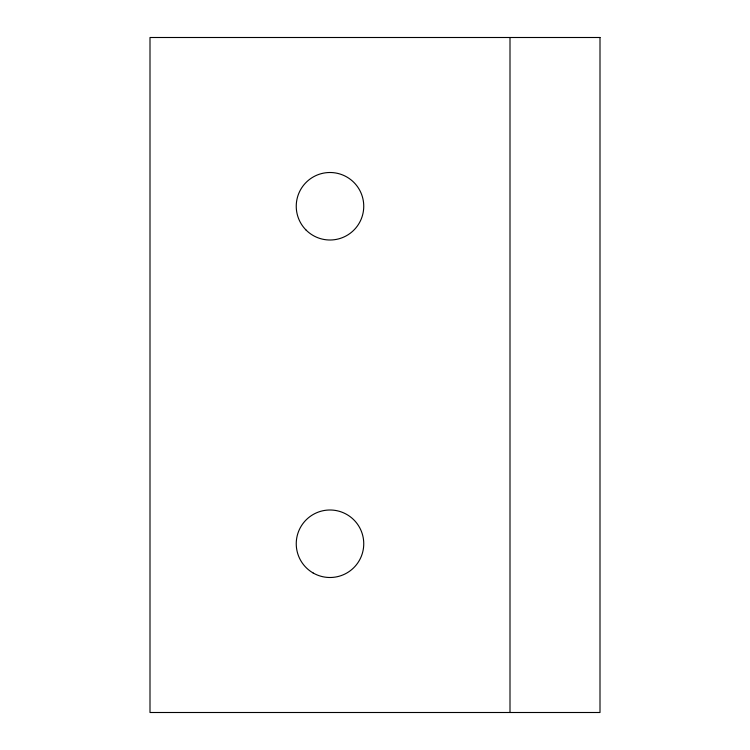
<?xml version="1.0" encoding="UTF-8"?>
<svg xmlns="http://www.w3.org/2000/svg" width="750" height="750" viewBox="0 0 750 750"><rect width="100%" height="100%" fill="white"/><g stroke="black" fill="none" stroke-linecap="round" stroke-linejoin="round"><path stroke-width="1.12" d="M510 37.5L510 712.5M600 37.5L150 37.5L150 712.5L600 712.5L600 37.5M306.131 230.119A33.75 33.75 0 0 0 362.597 214.987A33.75 33.75 0 0 0 321.262 173.653A33.75 33.75 0 0 0 306.131 230.119M313.125 572.981A33.75 33.75 0 0 0 363.75 543.75A33.75 33.75 0 0 0 313.125 514.519A33.75 33.75 0 0 0 313.125 572.981"/></g></svg>
